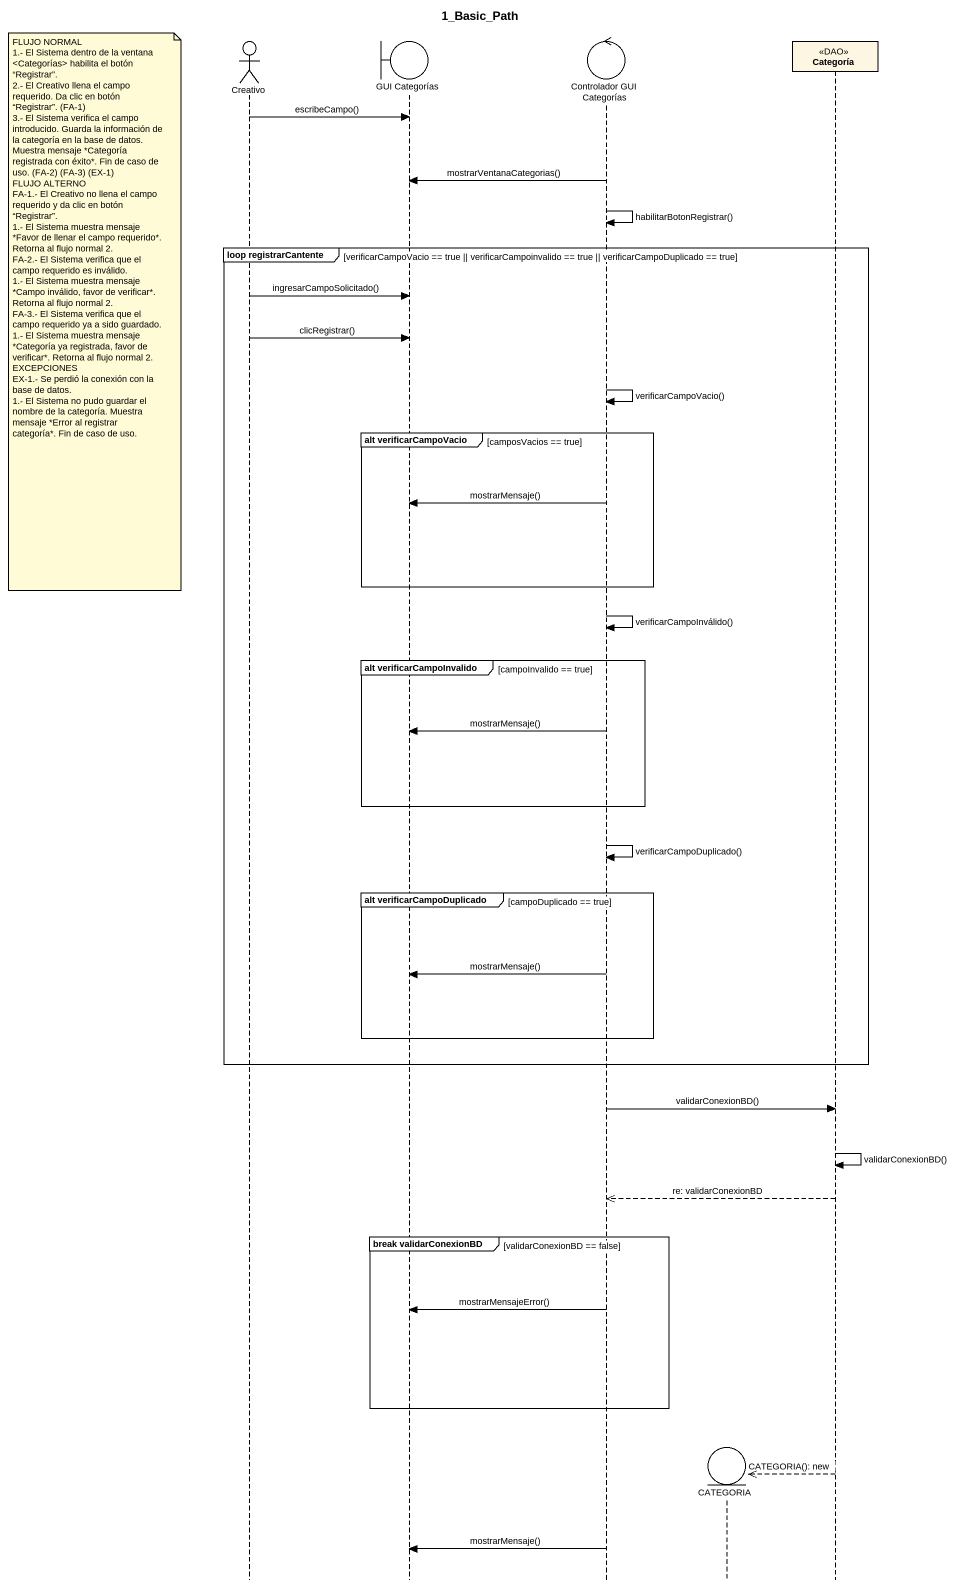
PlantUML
@startuml
title 1_Basic_Path
hide footbox
actor Creativo
boundary "GUI Categorías" as GUI_Categorías
control "Controlador GUI Categorías" as Controlador_GUI_Categorías
entity CATEGORIA
participant Categoría <<DAO>>

Creativo -> GUI_Categorías : escribeCampo()
Controlador_GUI_Categorías -> GUI_Categorías : mostrarVentanaCategorias()
Controlador_GUI_Categorías -> Controlador_GUI_Categorías : habilitarBotonRegistrar()
group loop registrarCantente [verificarCampoVacio == true || verificarCampoinvalido == true || verificarCampoDuplicado == true]
  Creativo -> GUI_Categorías : ingresarCampoSolicitado()
  note left of Creativo
    FLUJO NORMAL
    1.- El Sistema dentro de la ventana <Categorías> habilita el botón “Registrar”.
    2.- El Creativo llena el campo requerido. Da clic en botón “Registrar”. (FA-1)
    3.- El Sistema verifica el campo introducido. Guarda la información de la categoría en la base de datos. Muestra mensaje *Categoría registrada con éxito*. Fin de caso de uso. (FA-2) (FA-3) (EX-1)
    FLUJO ALTERNO
    FA-1.- El Creativo no llena el campo requerido y da clic en botón “Registrar”.
    1.- El Sistema muestra mensaje *Favor de llenar el campo requerido*. Retorna al flujo normal 2.
    FA-2.- El Sistema verifica que el campo requerido es inválido.
    1.- El Sistema muestra mensaje *Campo inválido, favor de verificar*. Retorna al flujo normal 2.
    FA-3.- El Sistema verifica que el campo requerido ya a sido guardado.
    1.- El Sistema muestra mensaje *Categoría ya registrada, favor de verificar*. Retorna al flujo normal 2.
    EXCEPCIONES
    EX-1.- Se perdió la conexión con la base de datos.
    1.- El Sistema no pudo guardar el nombre de la categoría. Muestra mensaje *Error al registrar categoría*. Fin de caso de uso.
  end note
  Creativo -> GUI_Categorías : clicRegistrar()
  Controlador_GUI_Categorías -> Controlador_GUI_Categorías : verificarCampoVacio()
  group alt verificarCampoVacio [camposVacios == true]
    Controlador_GUI_Categorías -> GUI_Categorías : mostrarMensaje()
  end
  Controlador_GUI_Categorías -> Controlador_GUI_Categorías : verificarCampoInválido()
  group alt verificarCampoInvalido [campoInvalido == true]
    Controlador_GUI_Categorías -> GUI_Categorías : mostrarMensaje()
  end
  Controlador_GUI_Categorías -> Controlador_GUI_Categorías : verificarCampoDuplicado()
  group alt verificarCampoDuplicado [campoDuplicado == true]
    Controlador_GUI_Categorías -> GUI_Categorías : mostrarMensaje()
  end
end
Controlador_GUI_Categorías -> Categoría : validarConexionBD()
Categoría -> Categoría : validarConexionBD()
Categoría -->> Controlador_GUI_Categorías : re: validarConexionBD
group break validarConexionBD [validarConexionBD == false]
  Controlador_GUI_Categorías -> GUI_Categorías : mostrarMensajeError()
end
Categoría -->> CATEGORIA ** : CATEGORIA(): new
Controlador_GUI_Categorías -> GUI_Categorías : mostrarMensaje()
@enduml
